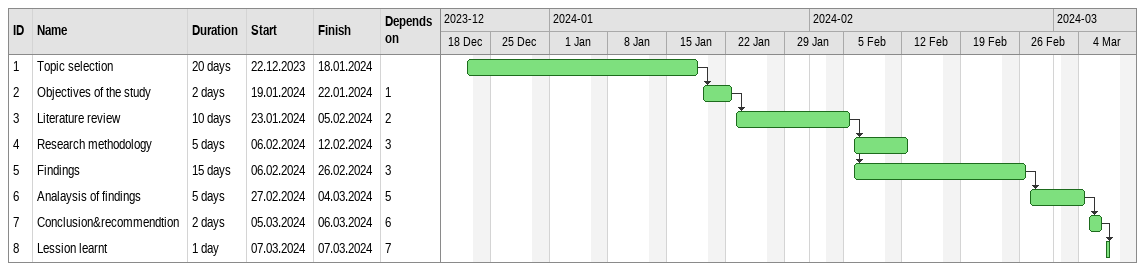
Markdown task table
| ID | Task | Duration | Start | Finish | Predecessors |
|---|---|---|---|---|---|
| 1 | Topic selection | 20d | 2023-12-22 | 2024-01-18 |  |
| 2 | Objectives of the study | 2d | 2024-01-19 | 2024-01-22 | 1 |
| 3 | Literature review | 10d | 2024-01-23 | 2024-02-05 | 2 |
| 4 | Research methodology | 5d | 2024-02-06 | 2024-02-12 | 3 |
| 5 | Findings | 15d | 2024-02-06 | 2024-02-26 | 3 |
| 6 | Analaysis of findings | 5d | 2024-02-27 | 2024-03-04 | 5 |
| 7 | Conclusion&recommendtion | 2d | 2024-03-05 | 2024-03-06 | 6 |
| 8 | Lession learnt | 1d | 2024-03-07 | 2024-03-07 | 7 |
